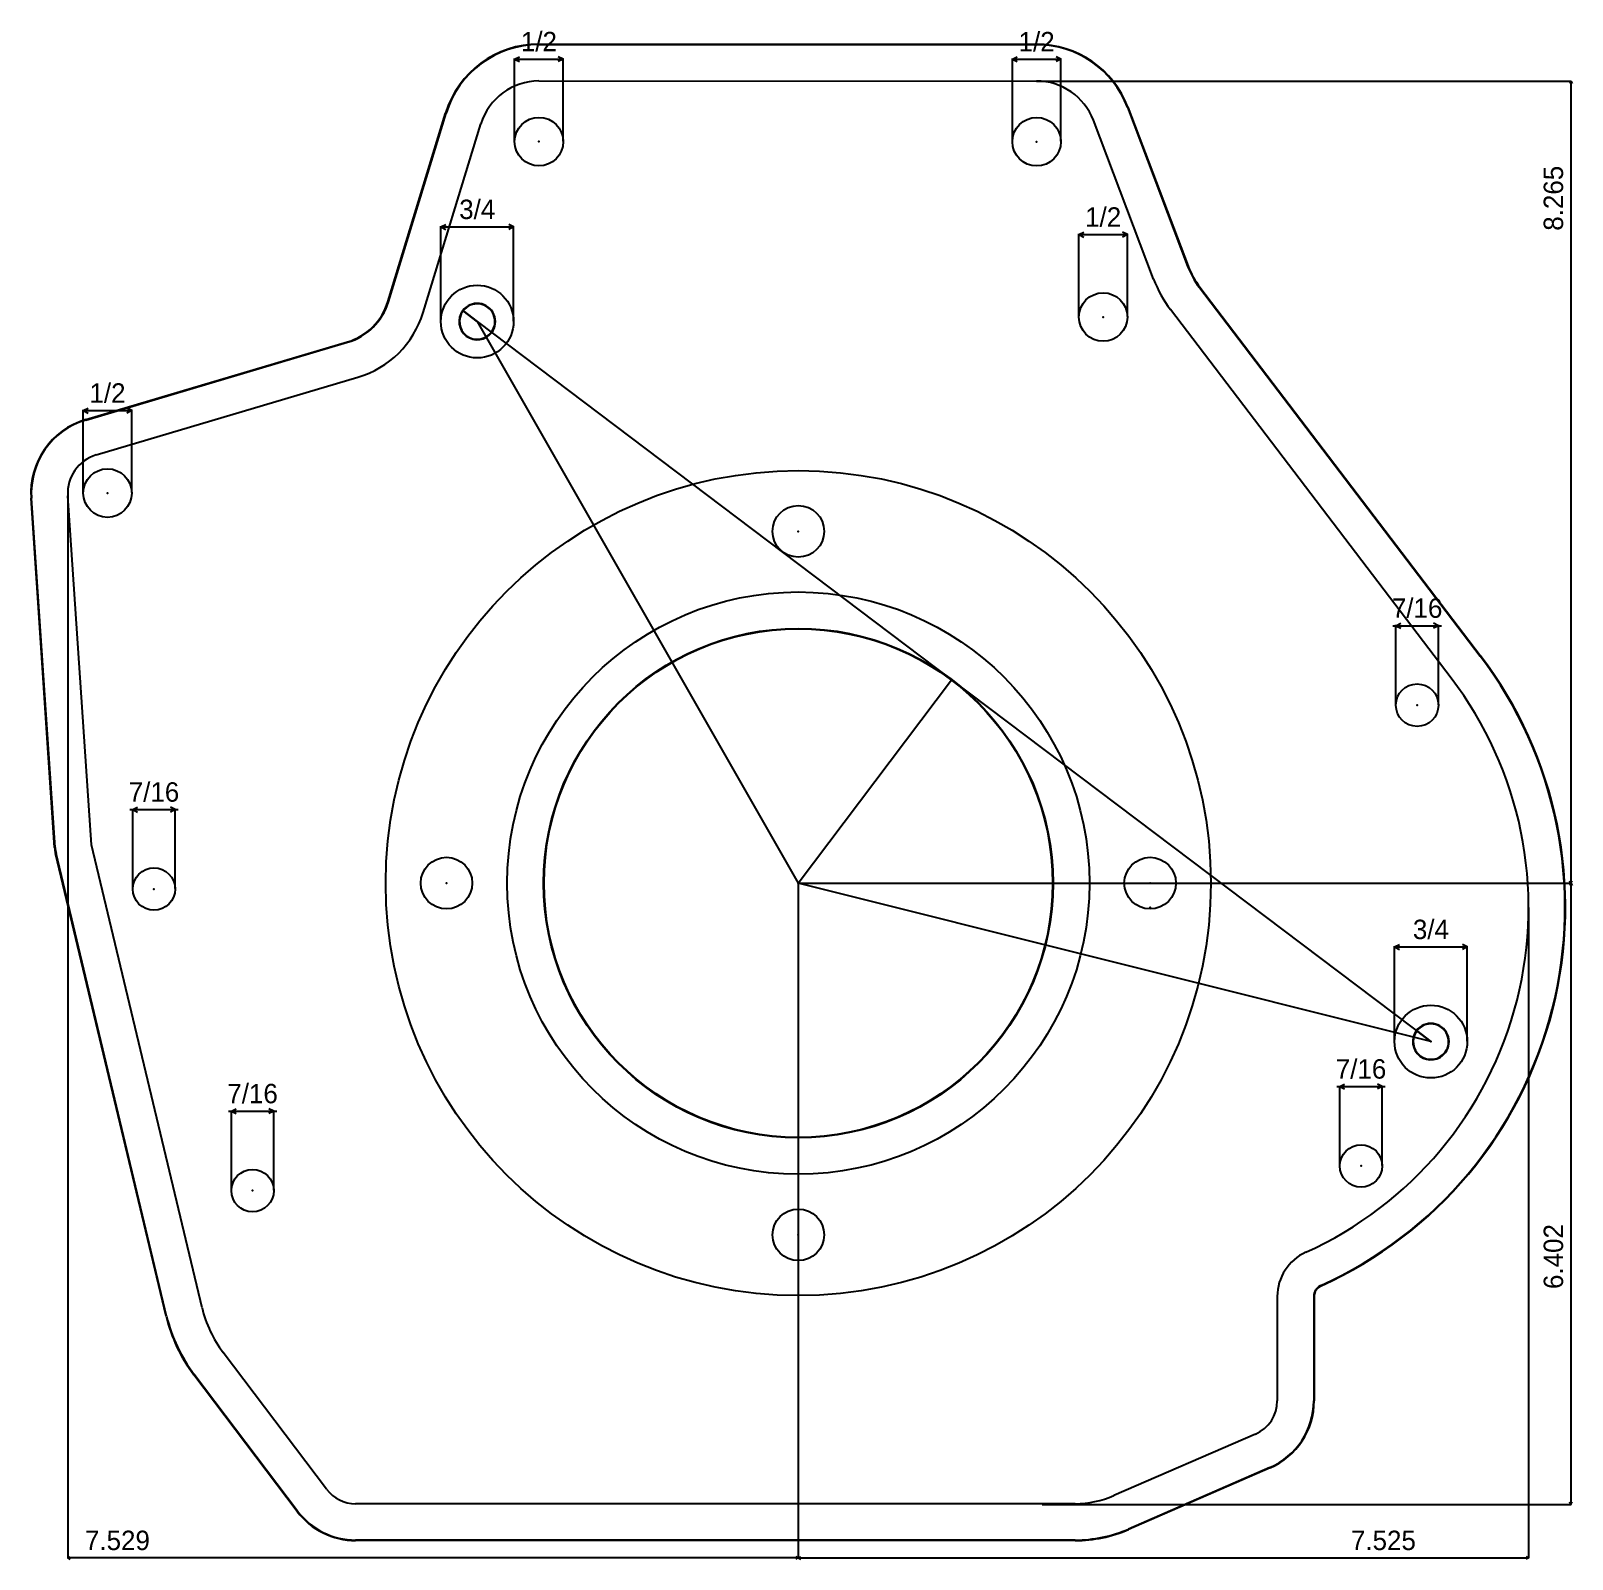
# Model space of a CAD drawing. Extents: x -7.9 to 8, y -7 to 8.8.
import ezdxf
from ezdxf.enums import TextEntityAlignment as Align

# ---------------------------------------------------------------- set-up
doc = ezdxf.new("R2010")
doc.units = 0

msp = doc.modelspace()

# ---------------------------------------------------------------- linework, layer by layer
at = {"layer": 'CAM', "color": 6, "linetype": 'CONTINUOUS'}
for p, q in [((-2.672988, 8.645896), (2.455789, 8.645061)), ((-2.672988, 8.640896), (2.455788, 8.640061)), ((3.390624, 7.994713), (4.011669, 6.357401)), ((3.395299, 7.996486), (4.016344, 6.359174)), ((-4.229535, 5.990421), (-3.634118, 7.935119)), ((-4.224754, 5.988957), (-3.629337, 7.933656)), ((4.133704, 6.137546), (7.025888, 2.340287)), ((4.137682, 6.140575), (7.029865, 2.343317)), ((-3.458504, 5.899721), (-3.308797, 5.786831)), ((-3.308797, 5.786831), (-3.458504, 5.899721)), ((-3.308797, 5.786831), (-3.458504, 5.899721)), ((-3.458504, 5.899721), (-3.308797, 5.786831)), ((-3.304805, 5.783821), (-3.454512, 5.896711)), ((-3.454512, 5.896711), (-3.304805, 5.783821)), ((-7.343601, 4.776558), (-4.645891, 5.57758)), ((-7.342178, 4.771764), (-4.644468, 5.572787)), ((-7.663497, 0.368139), (-7.906931, 3.965906)), ((-7.658508, 0.368477), (-7.901942, 3.966243)), ((-6.514034, -4.463556), (-7.653952, 0.305451)), ((-6.509171, -4.462393), (-7.649089, 0.306613)), ((6.518476, -1.633363), (6.368769, -1.520473)), ((6.368769, -1.520473), (6.518476, -1.633363)), ((6.518476, -1.633363), (6.368769, -1.520473)), ((6.368769, -1.520473), (6.518476, -1.633363)), ((6.522468, -1.636373), (6.372761, -1.523483)), ((6.372761, -1.523483), (6.522468, -1.636373)), ((5.310806, -4.26011), (5.310806, -5.334446)), ((5.315806, -4.26011), (5.315806, -5.334446)), ((-5.163757, -6.475525), (-6.228586, -5.068069)), ((-5.159769, -6.472508), (-6.224599, -5.065052)), ((4.859752, -6.022291), (3.40154, -6.656049)), ((4.861745, -6.026876), (3.403533, -6.660635)), ((2.853471, -6.77), (-4.561659, -6.77)), ((2.853471, -6.775), (-4.561659, -6.775))]:
    msp.add_line(p, q, dxfattribs=at)
for radius in [2.625, 2.62]:
    msp.add_circle((0, 0), radius, dxfattribs=at)
for centre, radius, start, end in [((-2.673151, 7.640896), 1.005, 89.990673, 162.976742), ((-2.673151, 7.640896), 1, 89.990673, 162.976742), ((2.455625, 7.640061), 1, 20.772124, 89.990673), ((2.455625, 7.640061), 1.005, 20.772124, 89.990673), ((4.829792, 6.667722), 0.875, 200.772124, 217.294725), ((4.829792, 6.667722), 0.87, 200.772124, 217.294725), ((-4.822371, 6.171932), 0.62, 286.53756, 342.976742), ((-4.822371, 6.171932), 0.625, 286.53756, 342.976742), ((-3.308797, 5.786831), 0.1875, 142.981, 322.981), ((-3.308797, 5.786831), 0.1875, 142.981, 322.981), ((-3.308797, 5.786831), 0.1825, 142.981, 322.981), ((-3.308797, 5.786831), 0.1875, 322.981, 502.981), ((-3.308797, 5.786831), 0.1875, 322.981, 502.981), ((-3.308797, 5.786831), 0.1825, 322.981, 502.981), ((-7.118733, 4.019237), 0.79, 106.53756, 183.870877), ((-7.118733, 4.019237), 0.785, 106.53756, 183.870877), ((3.625, -0.25), 4.275, 294.302037, 397.294725), ((3.625, -0.25), 4.28, 294.302037, 397.294725), ((-7.284364, 0.393792), 0.38, 183.870877, 193.442975), ((-7.284364, 0.393792), 0.375, 183.870877, 193.442975), ((6.518476, -1.633363), 0.1875, 142.981, 322.981), ((6.518476, -1.633363), 0.1875, 142.981, 322.981), ((6.518476, -1.633363), 0.1825, 142.981, 322.981), ((6.518476, -1.633363), 0.1875, 322.981, 502.981), ((6.518476, -1.633363), 0.1875, 322.981, 502.981), ((6.518476, -1.633363), 0.1825, 322.981, 502.981), ((5.435806, -4.26011), 0.125, 114.302037, 180), ((5.435806, -4.26011), 0.12, 114.302037, 180), ((-4.928693, -4.084618), 1.63, 193.442975, 217.109812), ((-4.928693, -4.084618), 1.625, 193.442975, 217.109812), ((4.560806, -5.334446), 0.75, 293.490412, 360), ((4.560806, -5.334446), 0.755, 293.490412, 360), ((-4.561659, -6.02), 0.755, 217.109812, 270), ((-4.561659, -6.02), 0.75, 217.109812, 270), ((2.853471, -5.395), 1.375, 270, 293.490412), ((2.853471, -5.395), 1.38, 270, 293.490412)]:
    msp.add_arc(centre, radius, start, end, dxfattribs=at)
at = {"layer": 'Default', "color": 7, "linetype": 'CONTINUOUS'}
for p, q in [((-2.673049, 8.265896), (2.455727, 8.265061)), ((-3.866185, 5.879173), (-3.270767, 7.823871)), ((3.661044, 6.224406), (3.039999, 7.861718)), ((6.727564, 2.113069), (3.835381, 5.910328)), ((-3.308797, 5.786831), (0, 0)), ((-3.308797, 5.786831), (1.578653, 2.093499)), ((-7.235437, 4.412277), (-4.537727, 5.213299)), ((-7.284364, 0.393792), (-7.527798, 3.991559)), ((0, 0), (1.578653, 2.093499)), ((1.578653, 2.093499), (6.518476, -1.633363)), ((-6.144445, -4.375214), (-7.284364, 0.393792)), ((6.518476, -1.633363), (0, 0)), ((4.935806, -4.26011), (4.935806, -5.334446)), ((-4.860714, -6.246254), (-5.925544, -4.838798)), ((4.710279, -5.678368), (3.252067, -6.312127)), ((2.853471, -6.395), (-4.561659, -6.395))]:
    msp.add_line(p, q, dxfattribs=at)
for centre, radius in [((-2.673151, 7.640896), 0.25), ((2.455625, 7.640061), 0.25), ((-3.308797, 5.786831), 0.375), ((3.141037, 5.833053), 0.25), ((-7.118733, 4.019237), 0.25), ((6.37657, 1.833734), 0.21875), ((-6.639719, -0.061062), 0.21875), ((6.518476, -1.633363), 0.375), ((5.798527, -2.914992), 0.21875), ((-5.623658, -3.168833), 0.21875)]:
    msp.add_circle(centre, radius, dxfattribs=at)
at = {"layer": 'Default', "color": 9, "linetype": 'CONTINUOUS'}
for centre, radius in [((0, 0), 4.251), ((0, 3.625), 0.265625), ((0, 0), 3), ((-3.625, 0), 0.265625), ((3.625, 0), 0.265625), ((0, -3.625), 0.265625)]:
    msp.add_circle(centre, radius, dxfattribs=at)
at = {"layer": 'Default', "color": 7, "linetype": 'CONTINUOUS'}
for centre, radius, start, end in [((-2.673151, 7.640896), 0.625, 89.990673, 162.976742), ((2.455625, 7.640061), 0.625, 20.772124, 89.990673), ((4.829792, 6.667722), 1.25, 200.772124, 217.294725), ((-4.822371, 6.171932), 1, 286.53756, 342.976742), ((-7.118733, 4.019237), 0.41, 106.53756, 183.870877), ((3.625, -0.25), 3.9, 294.302037, 397.294725), ((5.435806, -4.26011), 0.5, 114.302037, 180), ((-4.928693, -4.084618), 1.25, 193.442975, 217.109812), ((4.560806, -5.334446), 0.375, 293.490412, 360), ((-4.561659, -6.02), 0.375, 217.109812, 270), ((2.853471, -5.395), 1, 270, 293.490412)]:
    msp.add_arc(centre, radius, start, end, dxfattribs=at)
at = {"layer": 'Default', "color": 7}
for p in [(-2.673151, 7.640896), (2.455625, 7.640061), (-3.308797, 5.786831), (3.141037, 5.833053), (-7.118733, 4.019237), (1.578653, 2.093499), (6.37657, 1.833734), (0, 0), (-6.639719, -0.061062), (6.518476, -1.633363), (5.798527, -2.914992), (-5.623658, -3.168833)]:
    msp.add_point(p, dxfattribs=at)
at = {"layer": 'Default', "color": 9}
for p in [(0, 3.625), (-3.625, 0), (0, 0), (3.625, 0), (3.625, -0.25), (0, -3.625)]:
    msp.add_point(p, dxfattribs=at)
at = {"layer": 'DIM', "color": 7, "linetype": 'CONTINUOUS'}
for p, q in [((-2.923151, 8.490896), (-2.873151, 8.515896)), ((-2.923151, 7.645976), (-2.923151, 8.498516)), ((-2.923151, 8.490896), (-2.423151, 8.490896)), ((-2.923151, 8.490896), (-2.873151, 8.465896)), ((-2.423151, 8.490896), (-2.473151, 8.515896)), ((-2.423151, 8.490896), (-2.473151, 8.465896)), ((-2.423151, 7.645976), (-2.423151, 8.498516)), ((2.205625, 8.490061), (2.255625, 8.515061)), ((2.205625, 7.645141), (2.205625, 8.497681)), ((2.205625, 8.490061), (2.705625, 8.490061)), ((2.205625, 8.490061), (2.255625, 8.465061)), ((2.705625, 8.490061), (2.655625, 8.515061)), ((2.705625, 8.490061), (2.655625, 8.465061)), ((2.705625, 7.645141), (2.705625, 8.497681)), ((2.458267, 8.265061), (7.965516, 8.265061)), ((7.961706, 8.265061), (7.949206, 8.240061)), ((7.961706, 8.265061), (7.961706, 0)), ((7.961706, 8.265061), (7.974206, 8.240061)), ((-3.683797, 6.761831), (-3.633797, 6.786831)), ((-3.683797, 5.791911), (-3.683797, 6.769451)), ((-3.683797, 6.761831), (-2.933797, 6.761831)), ((-3.683797, 6.761831), (-3.633797, 6.736831)), ((-2.933797, 6.761831), (-2.983797, 6.786831)), ((-2.933797, 6.761831), (-2.983797, 6.736831)), ((-2.933797, 5.791911), (-2.933797, 6.769451)), ((2.891037, 6.683053), (2.941037, 6.708053)), ((2.891037, 5.838133), (2.891037, 6.690673)), ((2.891037, 6.683053), (3.391037, 6.683053)), ((2.891037, 6.683053), (2.941037, 6.658053)), ((3.391037, 6.683053), (3.341037, 6.708053)), ((3.391037, 6.683053), (3.341037, 6.658053)), ((3.391037, 5.838133), (3.391037, 6.690673)), ((-7.368733, 4.869237), (-7.318733, 4.894237)), ((-7.368733, 4.024317), (-7.368733, 4.876857)), ((-7.368733, 4.869237), (-6.868733, 4.869237)), ((-7.368733, 4.869237), (-7.318733, 4.844237)), ((-6.868733, 4.869237), (-6.918733, 4.894237)), ((-6.868733, 4.869237), (-6.918733, 4.844237)), ((-6.868733, 4.024317), (-6.868733, 4.876857)), ((-7.528733, 4.016697), (-7.528733, -6.958201)), ((6.126827, 2.652484), (6.626313, 2.652484)), ((6.15782, 2.652484), (6.20782, 2.677484)), ((6.15782, 1.838814), (6.15782, 2.660104)), ((6.15782, 2.652484), (6.20782, 2.627484)), ((6.59532, 2.652484), (6.54532, 2.677484)), ((6.59532, 2.652484), (6.54532, 2.627484)), ((6.59532, 1.838814), (6.59532, 2.660104)), ((-6.889462, 0.757688), (-6.389976, 0.757688)), ((-6.858469, 0.757688), (-6.808469, 0.782688)), ((-6.858469, -0.055982), (-6.858469, 0.765308)), ((-6.858469, 0.757688), (-6.808469, 0.732688)), ((-6.420969, 0.757688), (-6.470969, 0.782688)), ((-6.420969, 0.757688), (-6.470969, 0.732688)), ((-6.420969, -0.055982), (-6.420969, 0.765308)), ((0.00254, 0), (7.965516, 0)), ((0.00254, 0), (7.965516, 0)), ((7.961706, 0), (7.949206, 0.025)), ((7.961706, 0), (7.949206, -0.025)), ((7.961706, 0), (7.974206, 0.025)), ((7.961706, 0), (7.961706, -6.402204)), ((7.961706, 0), (7.974206, -0.025)), ((0, -0.00254), (0, -6.958201)), ((0, -0.00254), (0, -6.958201)), ((7.525, -0.25254), (7.525, -6.958201)), ((6.143476, -0.658363), (6.193476, -0.633363)), ((6.893476, -0.658363), (6.843476, -0.633363)), ((6.143476, -1.628283), (6.143476, -0.650743)), ((6.143476, -0.658363), (6.893476, -0.658363)), ((6.143476, -0.658363), (6.193476, -0.683363)), ((6.893476, -0.658363), (6.843476, -0.683363)), ((6.893476, -1.628283), (6.893476, -0.650743)), ((5.548784, -2.096242), (6.048271, -2.096242)), ((5.579777, -2.096242), (5.629777, -2.071242)), ((5.579777, -2.909912), (5.579777, -2.088622)), ((5.579777, -2.096242), (5.629777, -2.121242)), ((6.017277, -2.096242), (5.967277, -2.071242)), ((6.017277, -2.096242), (5.967277, -2.121242)), ((6.017277, -2.909912), (6.017277, -2.088622)), ((-5.873401, -2.350083), (-5.373914, -2.350083)), ((-5.842407, -2.350083), (-5.792407, -2.325083)), ((-5.842407, -3.163753), (-5.842407, -2.342463)), ((-5.842407, -2.350083), (-5.792407, -2.375083)), ((-5.404907, -2.350083), (-5.454907, -2.325083)), ((-5.404907, -2.350083), (-5.454907, -2.375083)), ((-5.404907, -3.163753), (-5.404907, -2.342463)), ((2.511399, -6.402204), (7.965516, -6.402204)), ((7.961706, -6.402204), (7.949206, -6.377204)), ((7.961706, -6.402204), (7.974206, -6.377204)), ((-7.528733, -6.954391), (-7.503733, -6.941891)), ((0, -6.954391), (-7.528733, -6.954391)), ((-7.528733, -6.954391), (-7.503733, -6.966891)), ((0, -6.954391), (-0.025, -6.941891)), ((0, -6.954391), (-0.025, -6.966891)), ((0, -6.954391), (0.025, -6.941891)), ((0, -6.954391), (7.525, -6.954391)), ((0, -6.954391), (0.025, -6.966891)), ((7.525, -6.954391), (7.5, -6.941891)), ((7.525, -6.954391), (7.5, -6.966891))]:
    msp.add_line(p, q, dxfattribs=at)

# ---------------------------------------------------------------- texts
at = {"layer": 'DIM', "color": 7}
for s, p in [('1/2', (-2.673151, 8.572176)), ('1/2', (2.455625, 8.571341)), ('3/4', (-3.308797, 6.843112)), ('1/2', (3.141037, 6.764334)), ('1/2', (-7.118733, 4.950517)), ('7/16', (6.37657, 2.733764)), ('7/16', (-6.639719, 0.838968)), ('3/4', (6.518476, -0.577083)), ('7/16', (5.798527, -2.014962)), ('7/16', (-5.623657, -2.268803)), ('7.529', (-7.016367, -6.873111)), ('7.525', (6.029051, -6.873111))]:
    msp.add_text(s, height=0.2, dxfattribs=at).set_placement(p, align=Align.CENTER)
for s, p in [('8.265', (7.880426, 7.057355)), ('6.402', (7.880426, -3.848339))]:
    msp.add_text(s, height=0.2, rotation=90.000003, dxfattribs=at).set_placement(p, align=Align.CENTER)

doc.saveas('drawing.dxf')
